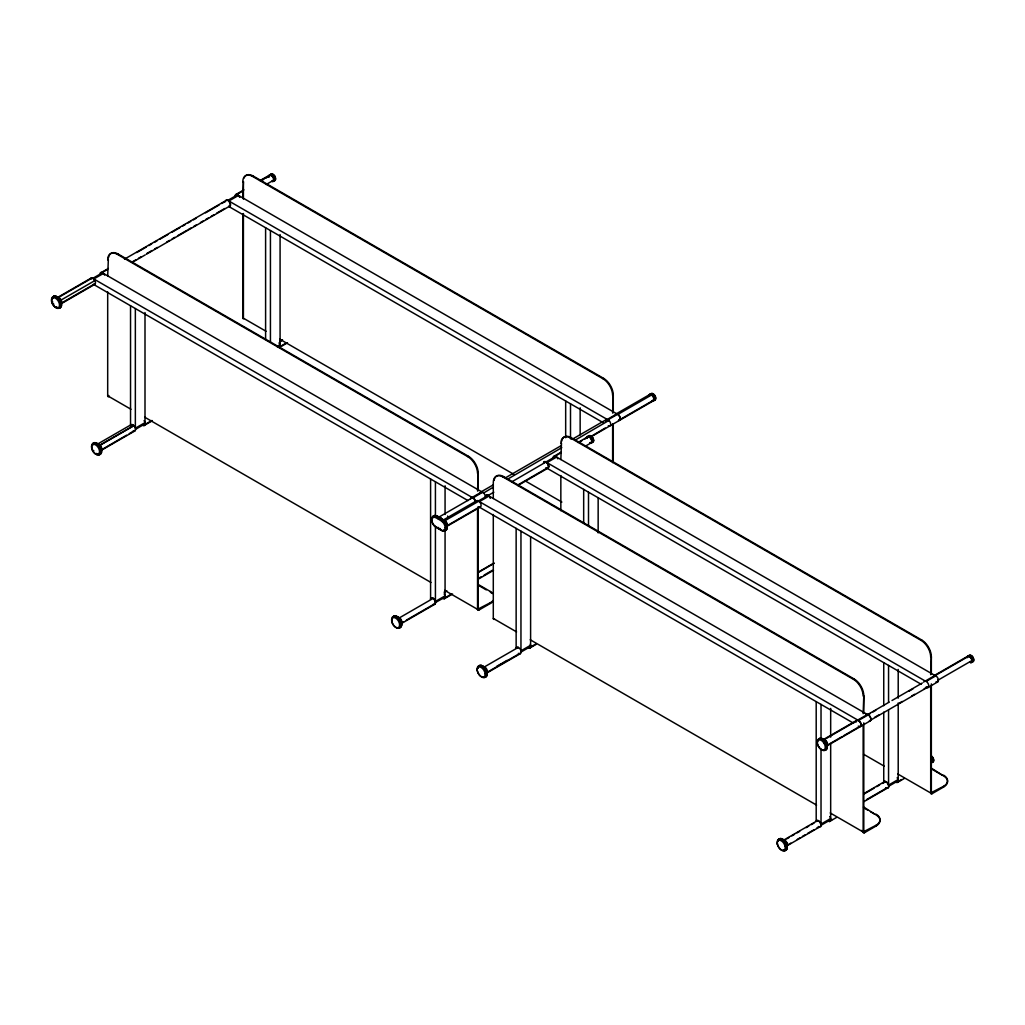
<?xml version="1.0" encoding="UTF-8"?>
<svg xmlns="http://www.w3.org/2000/svg" width="1025" height="1025" viewBox="0 0 1025 1025"><rect width="100%" height="100%" fill="white"/><g stroke="black" fill="none" stroke-linecap="round" stroke-linejoin="round"><path stroke-width="1.5" d="M472.717 497.586L438.943 517.087L443.812 520.277A6.598 3.805 60 0 1 447.156 527.375L445.157 527.773A5.676 3.267 60 0 0 442.275 521.674L440.596 520.444A43.755 25.266 60 0 0 439.866 519.995L438.418 519.137L439.904 517.625A14.081 8.123 -60 0 1 440.161 518.061M436.125 515.69L434.549 517.215A5.676 3.267 60 0 0 431.666 519.995A5.676 3.267 60 0 0 434.549 526.094L439.866 529.451A37.963 21.922 60 0 0 440.84 529.976L442.71 531.065L443.851 530.578A6.598 3.805 60 0 0 447.156 527.375M973.455 661.151L971.931 661.971M443.915 530.476L443.312 530.45A7.034 4.062 60 0 0 443.812 530.604M274.879 180.387L273.368 181.194M442.275 521.674L443.915 520.252A6.47 3.741 60.1 0 1 447.208 527.132A6.47 3.741 60.1 0 1 444.107 530.463M589.913 437.098L605.186 428.04M477.176 669.581L477.189 670.248M933.237 758.385L931.738 759.23M818.796 747.174L819.385 746.956M823.767 742.792L825.394 741.998A24.126 2.268 -33.8 0 1 824.92 742.587M825.317 742.228L826.483 741.498M653.245 396.342L654.77 395.458A3.728 2.152 60 0 1 654.501 400.211M391.998 618.857L391.64 619.882M444.363 598.203L451.218 594.218M478.624 578.305L481.366 576.703M484.107 575.115L492.333 570.336M107.689 275.892L108.343 259.53M107.689 259.902A13.645 7.88 60 0 1 117.337 254.328L117.99 253.957L468.54 456.356A13.645 7.88 60 0 1 478.188 473.063L478.188 490.655M242.771 197.902L243.412 181.54L243.412 199.132M242.771 181.912A13.645 7.88 60 0 1 252.419 176.338L253.06 175.967L603.623 378.366A13.645 7.88 60 0 1 613.27 395.073L613.27 412.665M90.892 278.236L57.118 297.737A3.639 2.101 60 0 1 60.859 299.543A3.639 2.101 60 0 1 60.936 303.912M235.814 194.545L243.912 189.868M260.119 180.502L271.1 174.263M101.603 272.368L108.343 268.473M124.525 259.133L227.025 199.952M57.528 297.993L91.302 278.505M236.122 194.891L242.874 190.996M260.44 180.861L269.895 175.403M107.112 269.678L101.718 272.791A3.177 1.832 60 0 1 103.666 274.072M136.786 252.547L146.229 247.089M148.92 245.539L151.623 243.976M154.314 242.412L157.017 240.862M159.708 239.299L167.805 234.635M171.854 232.291L179.939 227.627M182.642 226.064L185.333 224.513M188.036 222.95L190.727 221.4M193.43 219.837L196.121 218.274M205.564 212.828L219.055 205.038M221.746 203.488L224.449 201.925M261.042 180.887L263.643 179.388M266.244 177.889L268.845 176.39M92.903 278.287L102.551 272.714M227.973 200.298L237.621 194.724M94.915 280.568L60.898 300.158A3.177 1.832 60 0 0 58.989 298.07M266.154 184.513L273.957 180.016M133.058 261.452L135.748 259.889M138.452 258.338L141.142 256.775M146.537 253.662L151.931 250.548M154.634 248.985L157.325 247.435M166.767 241.977L169.471 240.427M172.162 238.863L174.865 237.313M177.556 235.75L186.998 230.305M188.344 229.523L191.047 227.96M193.738 226.41L196.441 224.847M200.49 222.515L203.181 220.952M205.884 219.401L208.575 217.838M211.278 216.288L213.969 214.725M216.672 213.174L224.77 208.498M60.731 303.502L94.505 284.002M133.173 261.862L145.307 254.853M146.652 254.072L228.934 206.576L603.072 422.607M61.141 303.772L94.902 284.271M108.343 395.445L107.689 395.817A1.819 1.051 -60 0 0 108.983 396.56L108.983 395.817M97.362 444.197L131.123 424.696M100.027 445.042L133.801 425.542M279.94 341.351L282.528 339.852M279.812 341.62L282.413 340.121M276.865 346.514L280.081 344.656L280.081 234.558M135.518 429.334L145.166 423.761M277.826 347.167L280.235 345.784M97.811 444.453A3.639 2.101 60 0 1 100.399 446.759A3.639 2.101 60 0 1 100.95 450.116L126.549 435.202M129.252 433.639L134.659 430.526M143.039 425.465A3.639 2.101 60 0 0 145.102 424.376L151.892 420.493M284.719 343.9L279.312 347.014A3.177 1.832 60 0 0 279.389 343.606M100.95 450.116L101.59 449.744M134.749 431L100.988 450.5A3.639 2.101 60 0 0 100.873 446.106A3.639 2.101 60 0 0 97.132 444.363M143.974 425.58L152.059 420.916M287.5 342.811L279.389 347.488A3.639 2.101 60 0 0 279.133 342.709M117.337 254.328L467.9 456.727L468.54 456.356M252.419 176.338L602.982 378.738L603.623 378.366M477.548 491.026L478.188 473.063M612.63 413.037L613.27 395.073M493.294 498.522L493.294 482.532A13.645 7.88 60 0 1 502.942 476.958L503.595 476.587L854.145 678.986A13.645 7.88 60 0 1 863.793 695.693L863.793 713.285M560.842 459.533L561.482 443.172M560.842 443.543A13.645 7.88 60 0 1 570.489 437.97L571.13 437.598L921.693 639.984A13.645 7.88 60 0 1 931.341 656.705L931.341 674.296M480.763 492.077L493.038 484.992M505.312 477.906L561.2 445.632M572.117 439.341L606.198 419.661M615.91 414.049L649.683 394.548A4.574 3.716 51.6 0 0 649.85 395.048M470.526 498.675A3.639 2.101 60 0 1 473.14 497.817L482.698 492.192M605.557 421.262A3.639 2.101 60 0 1 608.068 419.738L617.78 414.202M617.998 414.343L651.772 394.843M483.428 493.127L492.974 487.375M507.708 479.111L561.751 447.669M575.14 440.173L608.965 420.417M476.727 500.713L442.954 520.213A3.639 2.101 60 0 1 446.631 522.442A3.639 2.101 60 0 1 446.464 526.581L480.302 507.055M554.538 455.997L561.034 452.256M577.921 442.505L588.312 436.509M561.175 452.666L554.679 456.42A3.177 1.832 60 0 0 553.474 457.688M579.356 442.172L581.957 440.673M584.558 439.174L588.452 436.919M478.508 500.917L493.807 492.231M511.731 481.891L555.691 456.356M445.081 520.623L478.842 501.135A3.639 2.101 60 0 1 481.084 505.568A3.639 2.101 60 0 1 478.521 506.863M619.51 419.827L653.284 400.339M590.964 436.842L653.412 400.801M447.323 524.864L446.349 525.312M446.413 526.081L480.187 506.593M517.689 485.056L548.003 467.554A3.177 1.832 60 0 0 548.196 464.94A3.177 1.832 60 0 0 546.184 462.365M585.442 446.144L590.643 443.146M517.804 485.542L548.132 468.041M477.829 572.373L494.012 563.02M399.507 617.793L433.28 598.293M444.094 592.194L446.798 590.643M477.817 572.732L493.999 563.391M433.319 604.225A3.639 2.101 60 0 0 435.574 602.444L445.234 597.011M401.8 622.38L401.159 622.752A3.639 2.101 60 0 0 398.238 617.806M400.942 623.264L403.645 621.714M406.348 620.151L433.37 604.545M401.07 623.725L434.843 604.238M444.402 598.715L452.576 593.988M478.483 579.035L493.486 570.374M493.127 601.175A13.645 7.88 0 0 1 490.411 603.418L478.842 610.093A1.819 1.051 -60 0 1 477.548 609.35L478.188 608.978L478.188 506.645M478.188 608.978L490.411 602.674A13.645 7.88 0 0 0 493.127 600.432M484.505 666.865L518.278 647.377M487.336 671.144L486.375 671.606M521.123 651.964L530.771 646.403M496.728 666.34L501.93 663.342M503.224 662.586L507.119 660.343M529.272 647.813L536.165 643.841M486.439 672.695L520.2 653.194M529.425 648.236L536.318 644.251M486.58 673.143L520.354 653.643M502.942 476.958L853.505 679.357L854.145 678.986M570.489 437.97L921.052 640.356L921.693 639.984M863.152 713.656L863.793 695.693M930.7 674.668L931.341 656.705M822.87 739.896L856.644 720.396M933.993 675.718L967.767 656.218M824.42 739.525L856.887 720.78A3.177 1.832 60 0 1 858.809 720.895M867.201 714.822L889.252 702.099M892.006 700.498L922.333 682.996M934.339 676.039L968.113 656.551M867.509 715.104L870.263 713.515M873.018 711.927L875.786 710.325M908.868 691.234L912.993 688.838M856.08 722.087A3.639 2.101 60 0 1 858.655 720.396L868.303 714.822M926.19 681.394L935.838 675.834M938.4 679.934L972.161 660.433M874.607 717.385L878.745 715.002M899.425 703.06L902.179 701.472M911.827 695.898L914.582 694.309M924.23 688.736L926.984 687.147M842.243 736.539L826.65 745.534A3.177 1.832 60 0 0 825.561 740.819M843.537 735.783L860.423 726.046A3.177 1.832 60 0 0 859.334 721.318M870.789 720.05L928.676 686.635M826.906 745.918L870.187 720.908M928.073 687.48L937.721 681.907M864.216 793.388L884.895 781.447M783.971 839.962L817.745 820.461M864.382 793.798L874.03 788.225M876.785 786.636L879.54 785.048M882.294 783.459L885.049 781.87A3.177 1.832 60 0 0 884.101 782.498M786.675 838.873L789.276 837.374M791.877 835.875L794.478 834.376M797.066 832.877L799.667 831.377M806.163 827.623L808.763 826.124M811.364 824.625L813.952 823.126M787.264 843.665L786.085 844.177M821.179 825.215L830.839 819.641M888.726 786.213L898.374 780.653M788.187 844.638L790.788 843.139M797.271 839.398L799.872 837.899M802.473 836.387L805.073 834.888M807.662 833.389L814.158 829.648M816.758 828.149L819.359 826.65M832.108 819.5L829.353 821.089A3.177 1.832 60 0 1 828.687 820.987M866.561 799.603L887.24 787.674M898.835 781.114L901.539 779.551M786.995 845.804L819.462 827.06M829.507 821.512L836.4 817.527M863.96 801.614L887.394 788.084M897.567 782.37L904.319 778.475M863.55 806.957L876.016 814.901A13.645 7.88 0 0 1 876.016 826.048L864.447 832.736A1.819 1.051 -60 0 1 863.152 831.993L863.793 831.621L863.793 722.881M931.084 767.968L943.564 775.912A13.645 7.88 0 0 1 943.564 787.059L931.981 793.734A1.819 1.051 -60 0 1 930.7 792.991L931.341 792.62L931.341 683.893M876.016 814.158A13.645 7.88 0 0 1 876.016 825.304L863.793 831.621M931.341 792.62L943.564 786.316A13.645 7.88 0 0 0 943.564 775.169M92.75 444.299L91.789 445.696M785.009 845.971L787.021 845.266L786.38 844.626A24.126 8.482 -14.6 0 0 785.65 844.203M434.549 517.215L435.984 517.792A37.963 21.922 60 0 1 436.958 518.317L438.418 519.137M777.45 844.702L777.475 844.228A6.586 3.792 60 0 1 781.921 839.629A6.586 3.792 60 0 1 786.213 849.405A6.586 3.792 60 0 1 778.795 847.252M432.396 518.202A6.598 3.805 60 0 1 435.715 515.601L436.624 515.87M432.627 518.176A6.47 3.741 60 0 1 435.881 515.626L436.381 515.78M485.158 673.886L487.208 673.361L486.491 672.298A24.126 12.402 -4.9 0 0 486.247 672.041M436.214 515.754L437.637 516.357A42.538 24.523 59.9 0 1 438.393 516.792M441.583 530.412L443.095 531.001A6.586 3.792 60 0 0 446.439 527.785A6.586 3.792 60 0 0 443.095 520.7L437.572 517.189A43.012 24.831 60 0 0 436.817 516.792L435.523 516.19A6.97 4.023 60 0 0 435.01 516.023A6.586 3.792 60 0 0 432.012 521.482M968.971 655.795L967.446 656.653M399.622 625.455L401.621 625.122L401.377 624.379M440.007 518.073L438.803 517.394A42.653 24.626 60 0 0 438.085 517.01L436.419 516.293A14.081 10.096 -76.6 0 0 435.881 515.626M439.405 517.33L437.47 516.331A40.898 23.613 60 0 1 438.239 516.741L439.148 517.189M440.263 528.887L439.507 528.452M546.94 468.194L921.142 684.239M266.064 331.28L242.771 317.84L242.771 213.892M279.761 339.185L513.999 474.421M524.954 480.751L561.867 502.058M93.8 284.553L467.989 500.597M479.405 507.183L853.594 723.227M931.084 768.712L942.18 775.118M863.575 754.246L884.127 766.111M897.823 774.016L931.981 793.734L931.981 792.991M440.161 528.567L438.418 528.746M477.945 584.327L490.411 591.528A13.645 7.88 0 0 1 493.127 593.77M477.945 585.07L486.26 589.875M863.55 807.7L867.701 810.109M870.481 811.71L874.632 814.106M861.705 830.404L864.447 832.736L830.199 812.953M130.982 409.27L107.689 395.817L107.689 291.882M144.679 417.175L430.974 582.469M444.671 590.374L478.842 610.093L478.842 609.35M493.294 514.512L493.294 618.447L516.587 631.9M530.207 639.754L816.579 805.099M440.02 517.753L440.917 518.214M440.776 518.202L442.172 518.97M441.032 518.355L441.416 518.509A42.538 24.51 59.9 0 1 442.172 519.009M442.544 519.291L443.184 519.649M99.348 453.153L101.36 452.935L100.924 451.653M443.312 519.842L444.158 521.123M434.549 526.094L436.752 527.632A40.859 23.588 60 0 0 437.521 528.106L440.827 530.002A31.942 18.437 60 0 0 441.339 530.271M444.081 520.726L442.633 519.637A37.336 21.551 60 0 0 441.711 519.073L440.442 518.663A7.752 4.472 -60 0 1 440.609 519.124M54.876 296.776L54.043 296.135L53.031 297.762M436.881 516.984L436.419 516.293L437.022 517.215M58.015 307.897L59.77 307.936L59.796 306.795M943.564 786.316L943.564 787.059M930.7 685.853L930.7 792.991M898.207 669.428L898.207 698.153M898.207 702.932L898.207 779.525L888.56 785.086L888.56 710.107M888.56 665.43L888.56 702.125M883.742 662.65L883.742 705.725M883.742 712.106L883.742 782.306M876.016 825.304L876.016 826.048M863.152 724.854L863.152 831.993M830.673 708.429L830.673 737.142M830.673 743.522L830.673 818.514L821.025 824.087L821.025 749.096M821.025 704.418L821.025 737.923M816.195 701.638L816.195 821.294M613.27 423.863L613.27 462.237M612.63 424.235L612.63 462.608M598.152 497.791L598.152 532.885M588.504 492.192L588.504 525.697M583.673 489.399L583.673 522.904M580.15 407.809L580.15 434.933M570.502 403.799L570.502 438.905M565.672 401.018L565.672 437.713M560.842 475.523L560.842 510.706M530.604 536.78L530.604 645.276L520.956 650.837L520.956 531.181M516.139 528.4L516.139 648.056M490.411 591.528L490.411 592.271A13.645 7.88 0 0 1 491.949 593.321M490.411 602.674L490.411 603.418M477.548 508.618L477.548 609.35M445.068 485.786L445.068 514.512M445.068 530.463L445.068 595.884L435.42 601.444L435.42 526.466M435.42 481.788L435.42 515.293M430.59 479.008L430.59 598.664M270.433 230.561L270.433 342.248M265.603 227.781L265.603 339.454M243.412 213.52L243.412 317.468L242.771 317.84A1.819 1.051 -60 0 0 244.052 318.583M144.999 312.548L144.999 422.633L135.351 428.207L135.351 308.551M130.534 305.757L130.534 425.426M858.655 720.396A3.639 2.101 60 0 1 861.218 725.047A3.639 2.101 60 0 1 858.297 726.097M865.933 715.258A3.639 2.101 60 0 1 870.123 716.731A3.639 2.101 60 0 1 869.328 721.113M485.581 496.625A3.639 2.101 60 0 1 487.464 495.049A3.639 2.101 60 0 1 490.245 497.573M490.257 497.817A3.639 2.101 60 0 0 487.464 495.049A3.639 2.101 60 0 0 485.748 496.497M475.997 501.827A3.639 2.101 60 0 1 478.867 501.148M494.588 619.19A1.819 1.051 -60 0 1 493.294 618.447M853.505 679.357A13.645 7.88 60 0 1 863.152 696.065M494.088 480.315A13.645 7.88 60 0 1 503.595 476.587M816.131 821.499A3.639 2.101 60 0 1 819.167 821.14A3.639 2.101 60 0 1 821.153 825.676A3.639 2.101 60 0 1 818.334 826.522M829.725 816.566A3.639 2.101 60 0 1 830.775 820.205A3.639 2.101 60 0 1 828.789 821.371M516.075 648.248A3.639 2.101 60 0 1 519.073 647.877A3.639 2.101 60 0 1 521.097 652.361A3.639 2.101 60 0 1 518.368 653.348M530.232 644.264A3.639 2.101 60 0 1 529.374 648.236M143.795 425.17A3.177 1.832 60 0 1 142.847 425.016M144.064 420.686A3.639 2.101 60 0 1 145.102 424.376M824.689 741.459A3.177 1.832 60 0 1 825.983 743.637M823.639 740.037A3.639 2.101 60 0 1 826.15 742.395A3.639 2.101 60 0 1 826.663 745.675M823.69 739.589A3.639 2.101 60 0 1 827.034 742.523A3.639 2.101 60 0 1 826.496 746.149M819.654 738.448A6.483 3.741 60 0 1 826.893 744.188A6.483 3.741 60 0 1 823.472 749.749M818.245 740.729A6.483 3.741 60 0 1 818.501 739.743M818.642 739.461A6.483 3.741 60 0 1 819.411 738.589M817.399 743.304A6.586 3.792 60 0 1 822.306 739.499A6.586 3.792 60 0 1 826.176 749.237A6.586 3.792 60 0 1 818.77 746.764M818.527 746.341A6.586 3.792 60 0 1 817.745 744.611M818.065 740.524A6.598 3.805 60 0 1 823.152 739.153A6.598 3.805 60 0 1 827.29 747.033A6.598 3.805 60 0 1 822.921 749.736M824.497 740.114A3.177 1.832 60 0 1 825.035 740.396M883.627 782.703A3.639 2.101 60 0 1 886.548 782.075A3.639 2.101 60 0 1 888.726 786.354A3.639 2.101 60 0 1 886.33 787.802M885.984 787.636A3.639 2.101 60 0 0 888.701 786.572A3.639 2.101 60 0 0 886.548 782.075A3.639 2.101 60 0 0 883.678 782.498M472.756 497.983A3.177 1.832 60 0 1 475.228 501.353M438.995 517.484A3.177 1.832 60 0 1 440.955 519.457M473.14 497.817A3.639 2.101 60 0 1 475.6 501.827M437.368 517.138A3.639 2.101 60 0 1 441.07 519.124M228.139 200.759A3.177 1.832 60 0 1 229.831 202.86M230.202 204.154A3.177 1.832 60 0 1 228.806 206.166M225.41 201.746A3.639 2.101 60 0 1 227.768 200.183A3.639 2.101 60 0 1 230.51 204.206A3.639 2.101 60 0 1 228.677 206.525M100.13 273.291A3.639 2.101 60 0 1 102.193 272.535A3.639 2.101 60 0 1 104.653 275.187M57.9 297.891A3.639 2.101 60 0 1 60.988 303.272M57.964 298.595A3.177 1.832 60 0 1 58.335 298.813M58.873 299.249A3.177 1.832 60 0 1 59.386 299.825M59.937 300.709A3.177 1.832 60 0 1 60.347 301.901M52.454 298.916A6.483 3.741 60 0 1 59.617 299.108A6.483 3.741 60 0 1 58.989 307.884M57.003 307.244A6.483 3.741 60 0 1 56.67 307.039M52.237 298.852A6.598 3.805 60 0 1 56.708 296.571A6.598 3.805 60 0 1 61.474 303.784A6.598 3.805 60 0 1 58.284 307.987M56.939 307.462A6.598 3.805 60 0 1 56.26 307.026M53.812 304.335A6.598 3.805 60 0 1 53.569 303.912M52.762 302.196A6.598 3.805 60 0 1 52.608 301.747M90.751 279.248A3.177 1.832 60 0 1 91.725 278.352M93.288 278.915A3.177 1.832 60 0 1 94.659 280.658M90.379 279.197A3.639 2.101 60 0 1 93.134 278.428A3.639 2.101 60 0 1 95.466 282.669A3.639 2.101 60 0 1 93.249 284.399M476.535 501.52A3.177 1.832 60 0 1 477.253 501.007M477.74 500.994A3.177 1.832 60 0 1 478.803 501.468M443.966 520.495A3.177 1.832 60 0 1 445.029 520.969M608.068 419.738A3.639 2.101 60 0 1 610.695 424.107A3.639 2.101 60 0 1 608.286 425.798M615.41 414.638A3.639 2.101 60 0 1 619.715 416.329A3.639 2.101 60 0 1 618.472 420.429M235.071 196.544A3.639 2.101 60 0 1 236.775 194.404A3.639 2.101 60 0 1 239.812 197.377M602.982 378.738A13.645 7.88 60 0 1 612.63 395.445M244.001 178.068A13.645 7.88 60 0 1 253.06 175.967M784.625 841.807A3.177 1.832 60 0 1 786.124 845.087M783.587 840.397A3.639 2.101 60 0 1 786.688 845.792M783.267 840A3.639 2.101 60 0 1 786.79 842.46A3.639 2.101 60 0 1 786.611 846.432M778.218 840.91A6.483 3.741 60 0 1 782.882 839.283A6.483 3.741 60 0 1 787.277 846.483A6.483 3.741 60 0 1 783.933 850.276M778.552 846.829A6.586 3.792 60 0 1 777.757 845.113M777.988 840.987A6.598 3.805 60 0 1 782.869 839.347A6.598 3.805 60 0 1 787.238 846.983A6.598 3.805 60 0 1 783.318 850.302M817.848 820.871A3.177 1.832 60 0 1 818.924 821.371M819.449 821.832A3.177 1.832 60 0 1 820.577 826.163M784.087 840.372A3.177 1.832 60 0 1 785.15 840.872M785.675 841.333A3.177 1.832 60 0 1 786.803 845.651M927.599 687.262A3.177 1.832 60 0 1 926.997 687.314M928.368 686.353A3.177 1.832 60 0 1 928.073 686.929M870.481 719.781A3.177 1.832 60 0 1 869.712 720.678M923.717 682.202A3.639 2.101 60 0 1 926.754 681.843A3.639 2.101 60 0 1 928.727 686.391A3.639 2.101 60 0 1 925.882 687.186M866.112 715.014A3.639 2.101 60 0 1 870.212 716.949A3.639 2.101 60 0 1 869.418 721.164M438.188 517.407A3.639 2.101 60 0 1 439.264 518.073M897.221 777.539A3.639 2.101 60 0 1 898.323 781.217A3.639 2.101 60 0 1 896.324 782.408M931.2 758.244A3.587 2.076 60 0 1 931.161 762.882M931.251 758.948A3.177 1.832 60 0 1 931.187 762.446M897.477 778.449A3.177 1.832 60 0 1 896.593 782.088M932.34 761.088A15.016 12.044 78.5 0 1 932.596 761.998M931.161 755.886A3.562 2.05 60 0 1 933.608 759.563A3.562 2.05 60 0 1 932.238 762.036M931.264 755.989A3.728 2.152 60 0 1 933.634 760.358A3.728 2.152 60 0 1 931.315 762.075M931.148 757.718A3.754 2.165 60 0 1 931.2 762.972M605.89 421.173A3.177 1.832 60 0 1 606.211 420.263M607.863 420.007A3.177 1.832 60 0 1 608.863 420.711M480.264 492.794A3.639 2.101 60 0 1 483.044 492.41A3.639 2.101 60 0 1 485.261 496.459M480.789 492.679A3.177 1.832 60 0 1 482.429 492.423M399.289 619.408A3.177 1.832 60 0 1 400.109 620.689M400.288 621.163A3.177 1.832 60 0 1 400.506 622.713M397.328 617.498A3.639 2.101 60 0 1 400.852 619.215A3.639 2.101 60 0 1 401.313 623.533M392.793 617.588A6.483 3.741 60 0 1 400.083 619.484A6.483 3.741 60 0 1 399.302 627.723M391.998 621.957A6.586 3.805 60 0 1 394.907 616.384A6.586 3.805 60 0 1 400.839 623.943A6.586 3.805 60 0 1 396.624 627.864M396.291 627.684A6.586 3.805 60 0 1 392.306 622.841M392.562 617.627A6.598 3.805 60 0 1 400.327 620.061A6.598 3.805 60 0 1 398.353 627.825M433.242 598.638A3.177 1.832 60 0 1 435.202 602.943M435.023 603.418A3.177 1.832 60 0 1 434.318 603.968M399.468 618.139A3.177 1.832 60 0 1 401.249 622.918M430.449 599.305A3.639 2.101 60 0 1 433.088 598.164A3.639 2.101 60 0 1 435.574 602.444M272.957 180.925A3.139 1.807 60 0 1 272.163 181.041M269.498 175.787A3.139 1.807 60 0 1 272.65 176.812A3.139 1.807 60 0 1 273.137 180.784M268.845 177.056A3.639 2.101 60 0 1 270.984 175.032A3.639 2.101 60 0 1 273.906 179.016A3.639 2.101 60 0 1 272.073 181.451M235.763 195.16A3.177 1.832 60 0 1 237.608 195.083M238.146 195.468A3.177 1.832 60 0 1 239.107 196.595M274.7 176.057A15.016 0.705 -31.9 0 1 274.2 176.428M270.69 174.75A3.562 2.05 60 0 1 275.033 176.774A3.728 2.152 60 0 1 273.124 180.567M273.227 180.31A3.562 2.05 60 0 0 275.033 176.774A3.728 2.152 60 0 0 270.446 174.711M268.986 176.889A3.754 2.165 60 0 1 271.266 174.827A3.754 2.165 60 0 1 274.239 179.093A3.754 2.165 60 0 1 272.112 181.361M652.4 400.532A3.139 1.807 60 0 0 653.258 400.301A4.574 3.716 51.6 0 0 653.553 400.647M649.671 395.214A3.139 1.807 60 0 1 652.733 396.201A3.139 1.807 60 0 1 653.412 400.134M619.971 418.982A3.177 1.832 60 0 1 618.639 420.071M617.972 414.689A3.177 1.832 60 0 1 620.023 418.379M652.348 400.865A3.587 2.076 60 0 0 654.104 398.52A3.587 2.076 60 0 0 651.4 394.587A3.587 2.076 60 0 0 649.081 396.111A3.754 2.165 60 0 1 651.464 394.33A3.754 2.165 60 0 1 654.373 398.456A3.754 2.165 60 0 1 652.489 400.903A3.754 2.165 60 0 0 654.373 398.469A3.754 2.165 60 0 0 651.439 394.317A3.754 2.165 60 0 0 649.132 396.214M654.873 399.238A15.016 12.223 51.6 0 1 655.09 399.737M650.901 394.138A3.562 2.05 60 0 1 654.821 395.586A3.562 2.05 60 0 1 654.488 399.993M651.234 393.741A15.016 12.223 51.6 0 1 651.592 394.164M650.606 394.164A3.728 2.152 60 0 1 654.68 395.496M933.48 676.257A3.639 2.101 60 0 1 937.888 678.191A3.639 2.101 60 0 1 936.171 681.933M553.128 457.906A3.639 2.101 60 0 1 554.897 456.035A3.639 2.101 60 0 1 557.805 458.828M543.532 462.839A3.639 2.101 60 0 1 546.402 462.147A3.639 2.101 60 0 1 548.759 466.593A3.639 2.101 60 0 1 546.184 467.938M546.043 467.861A3.639 2.101 60 0 0 548.618 466.58A3.639 2.101 60 0 0 546.402 462.147A3.639 2.101 60 0 0 543.634 463.069M921.052 640.356A13.645 7.88 60 0 1 930.7 657.076M561.636 441.314A13.645 7.88 60 0 1 571.13 437.598M447.605 516.023A2.05 1.179 60 0 1 447.797 517.151M445.157 527.773A5.676 3.267 60 0 1 442.275 530.553M438.149 517.971A3.805 1.909 52.8 0 1 438.469 518.176M443.3 520.995A3.78 1.768 52.8 0 1 443.684 521.238A3.177 1.832 60 0 0 443.223 521.097M434.997 526.337A6.586 3.792 60 0 1 433.306 524.288M433.101 523.954A6.586 3.792 60 0 1 432.243 522.199M969.266 656.615A3.139 1.807 60 0 1 971.79 660.087A3.139 1.807 60 0 1 970.163 662.15M967.459 657.512A3.139 1.807 60 0 1 968.817 656.5A3.562 2.05 60 0 1 972.84 657.166A3.562 2.05 60 0 1 972.046 661.65M938.08 679.793A3.177 1.832 60 0 1 936.402 681.689M972.418 656.512A15.016 3.639 -40.2 0 1 972.212 656.948M970.649 657.678A4.574 1.102 -40.2 0 1 970.867 657.397M968.458 656.448A3.728 2.152 60 0 1 971.328 655.654A3.728 2.152 60 0 1 973.686 660.1A3.728 2.152 60 0 1 971.226 661.65M444.12 593.936A3.639 2.101 60 0 1 445.17 597.575A3.639 2.101 60 0 1 443.184 598.728M483.223 667.044A3.639 2.101 60 0 1 486.093 669.556A3.639 2.101 60 0 1 486.363 673.118M482.967 666.814A3.639 2.101 60 0 1 486.734 669.197A3.639 2.101 60 0 1 486.286 673.258M483.211 667.685A3.177 1.832 60 0 1 483.582 667.813M484.312 668.3A3.177 1.832 60 0 1 484.838 668.812M485.299 669.44A3.177 1.832 60 0 1 485.927 670.863M478.483 666.634A6.483 3.741 60 0 1 486.157 669.799A6.483 3.741 60 0 1 483.813 676.987A5.676 3.28 60 0 1 477.253 670.798A5.676 3.28 60 0 1 482.378 668.338A5.676 3.28 60 0 1 483.877 677.038M478.111 667.941A6.483 3.741 60 0 1 478.175 667.582M477.15 668.787A6.586 3.792 60 0 1 481.942 666.404A6.586 3.792 60 0 1 486.452 674.476A6.586 3.792 60 0 1 481.776 677.051M481.109 676.603A6.586 3.792 60 0 1 480.443 676.039M480.123 675.731A6.586 3.792 60 0 1 479.508 675.039M479.213 674.668A6.586 3.792 60 0 1 477.394 670.863M478.239 666.673A6.598 3.805 60 0 1 486.234 670.145A6.598 3.805 60 0 1 483.185 676.987M477.893 667.993A6.598 3.805 60 0 1 478.124 666.967M516.574 648.095A3.177 1.832 60 0 1 518.317 647.762M484.018 667.096A3.177 1.832 60 0 1 484.543 667.262M488.297 495.792A3.177 1.832 60 0 1 488.989 496.318M489.617 497.048A3.177 1.832 60 0 1 490.117 497.919M467.9 456.727A13.645 7.88 60 0 1 477.548 473.435M108.483 257.672A13.645 7.88 60 0 1 117.99 253.957M130.38 426.028A3.639 2.101 60 0 1 133.045 424.939A3.639 2.101 60 0 1 135.518 429.232A3.639 2.101 60 0 1 133.224 430.961M589.926 437.585A3.139 1.807 60 0 1 591.694 441.16A3.139 1.807 60 0 1 589.849 442.569M589.247 437.15A3.139 1.807 60 0 0 587.274 438.213A4.574 2.985 7.7 0 1 587.043 437.918M590.105 443.069A3.639 2.101 60 0 0 592.014 440.788A3.639 2.101 60 0 0 589.221 436.727A3.639 2.101 60 0 0 586.902 438.405A3.754 2.165 60 0 1 589.567 436.56A3.754 2.165 60 0 1 592.347 441.045A3.754 2.165 60 0 1 589.875 442.851A3.587 2.076 60 0 0 592.078 441.058A3.587 2.076 60 0 0 589.516 436.842A3.587 2.076 60 0 0 587.018 438.213M588.555 437.265A3.562 2.05 60 0 1 590.861 435.894A3.562 2.05 60 0 1 593.513 439.661A3.562 2.05 60 0 1 592.002 442.147M592.924 440.084A15.016 9.814 7.7 0 1 593.59 440.75M592.053 441.647A4.574 2.985 7.7 0 1 591.668 441.455M588.286 437.162A3.728 2.152 60 0 1 590.9 435.945A3.728 2.152 60 0 1 593.526 440.173A3.728 2.152 60 0 1 591.489 442.3M443.274 520.457A3.639 2.101 60 0 1 446.067 522.955A3.639 2.101 60 0 1 446.375 526.466M444.338 521.738A3.177 1.832 60 0 1 444.85 522.276M445.311 522.904A3.177 1.832 60 0 1 445.913 524.326M97.862 445.132A3.177 1.832 60 0 1 98.233 445.311M98.964 445.888A3.177 1.832 60 0 1 99.451 446.464M100.002 447.361A3.177 1.832 60 0 1 100.399 448.553M92.506 445.324A6.483 3.741 60 0 1 99.797 445.901A6.483 3.741 60 0 1 98.874 454.472M96.875 453.742A6.483 3.741 60 0 1 96.529 453.511M91.776 448.181A6.586 3.805 60 0 1 95.581 443.377A6.586 3.805 60 0 1 100.847 451.999A6.586 3.805 60 0 1 95.133 453.678M94.812 453.383A6.586 3.805 60 0 1 91.904 448.617M92.288 445.324A6.598 3.805 60 0 1 96.862 443.236A6.598 3.805 60 0 1 101.526 450.526A6.598 3.805 60 0 1 98.208 454.562M96.862 453.998A6.598 3.805 60 0 1 96.183 453.537M93.762 450.795A6.598 3.805 60 0 1 93.531 450.372M130.739 426.016A3.177 1.832 60 0 1 131.623 424.978M132.622 425.093A3.177 1.832 60 0 1 133.698 425.836L99.925 445.337A3.177 1.832 60 0 0 99.399 444.888M103.448 273.419L93.8 278.979L472.153 497.433L481.801 491.859L103.448 273.419M238.517 195.429L228.87 201.002L607.236 419.443L616.883 413.869L238.517 195.429M489.053 496.049L479.405 501.622L857.758 720.062L867.406 714.489L489.053 496.049M556.588 457.06L546.94 462.621L925.293 681.061L934.941 675.501L556.588 457.06M438.239 527.696L437.726 527.388A42.742 24.677 60 0 0 438.252 527.708M817.399 743.894A5.676 3.28 60 0 0 824.087 749.916A5.676 3.28 60 0 0 822.37 741.152A5.676 3.28 60 0 0 817.399 743.894M51.622 301.645A5.676 3.28 60 0 0 58.271 307.795A5.676 3.28 60 0 0 56.683 299.069A5.676 3.28 60 0 0 51.622 301.645M51.622 301.017A6.586 3.805 60 0 0 59.309 308.243A6.586 3.805 60 0 0 57.554 298.147A6.586 3.805 60 0 0 51.622 301.017M777.296 843.985A5.676 3.28 60 0 0 783.882 850.34A5.676 3.28 60 0 0 782.511 841.692A5.676 3.28 60 0 0 777.296 843.985M391.691 621.214A5.676 3.28 60 0 0 398.225 627.697A5.676 3.28 60 0 0 396.982 619.1A5.676 3.28 60 0 0 391.691 621.214M969.74 656.41A3.587 2.076 60 0 0 967.164 657.576A3.754 2.165 60 0 1 969.829 656.154A3.754 2.165 60 0 1 972.494 660.574A3.754 2.165 60 0 1 970.137 662.432A3.587 2.076 60 0 0 972.212 660.613A3.587 2.076 60 0 0 969.74 656.41M91.635 448.066A5.676 3.28 60 0 0 98.208 454.434A5.676 3.28 60 0 0 96.85 445.785A5.676 3.28 60 0 0 91.635 448.066"/></g></svg>
